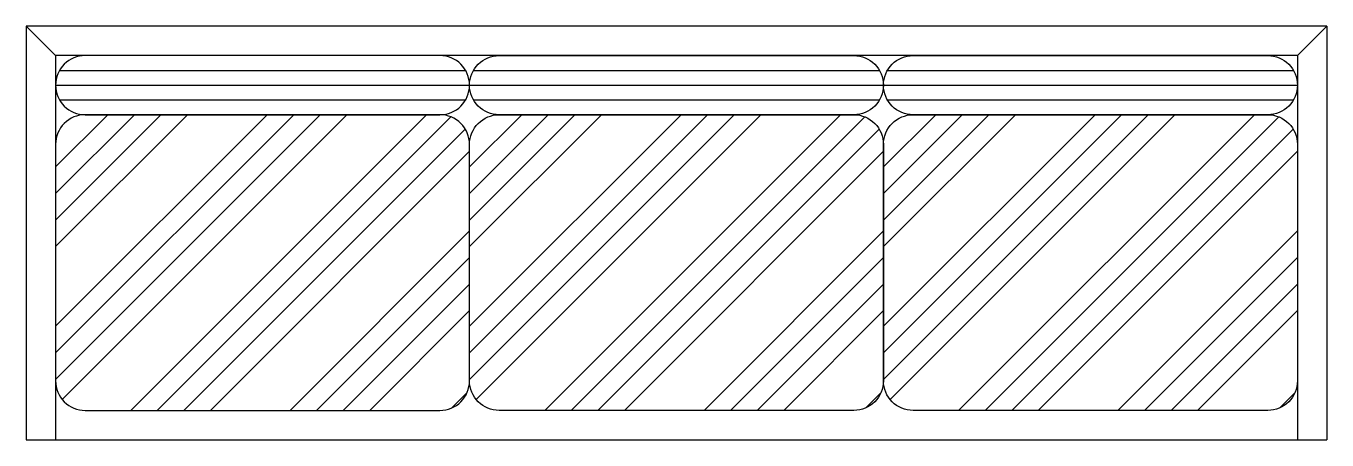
# Model space of a CAD drawing. Header units: millimetres. Extents: x -827.74 to -825.54, y 2734.19 to 2734.89.
import ezdxf

# ---------------------------------------------------------------- set-up
doc = ezdxf.new("R2010")
doc.units = ezdxf.units.MM
doc.header["$LTSCALE"] = 10
doc.layers.add('Móveis_sofás', color=2, linetype='Continuous')

msp = doc.modelspace()

# ---------------------------------------------------------------- hatches: boundary and pattern name
at = {"layer": 'Móveis_sofás'}
h = msp.add_hatch(dxfattribs=at)
h.set_pattern_fill('ANSI34', color=1, scale=0.01, style=0)
h.set_pattern_definition([(45, (8.06548, 1.29803), (-0.134703842, 0.134703842), []), (45, (8.11038, 1.29803), (-0.134703842, 0.134703842), []), (45, (8.15528, 1.29803), (-0.134703842, 0.134703842), []), (45, (8.20018, 1.29803), (-0.134703842, 0.134703842), [])])
h.paths.add_polyline_path([(-826.9908, 2734.6931, 0.414214), (-827.0408, 2734.7431), (-827.6408, 2734.7431, 0.414214), (-827.6908, 2734.6931), (-827.6908, 2734.2931, 0.414214), (-827.6408, 2734.2431), (-827.0408, 2734.2431, 0.414214), (-826.9908, 2734.2931)])
h = msp.add_hatch(dxfattribs=at)
h.set_pattern_fill('ANSI34', color=1, scale=0.01, style=0)
h.set_pattern_definition([(45, (8.76548, 1.29803), (-0.134703842, 0.134703842), []), (45, (8.81038, 1.29803), (-0.134703842, 0.134703842), []), (45, (8.85528, 1.29803), (-0.134703842, 0.134703842), []), (45, (8.90018, 1.29803), (-0.134703842, 0.134703842), [])])
h.paths.add_polyline_path([(-826.2908, 2734.6931, 0.414214), (-826.3408, 2734.7431), (-826.9408, 2734.7431, 0.414214), (-826.9908, 2734.6931), (-826.9908, 2734.2931, 0.414214), (-826.9408, 2734.2431), (-826.3408, 2734.2431, 0.414214), (-826.2908, 2734.2931)])
h = msp.add_hatch(dxfattribs=at)
h.set_pattern_fill('ANSI34', color=1, scale=0.01, style=0)
h.set_pattern_definition([(45, (9.46548, 1.29803), (-0.134703842, 0.134703842), []), (45, (9.51038, 1.29803), (-0.134703842, 0.134703842), []), (45, (9.55528, 1.29803), (-0.134703842, 0.134703842), []), (45, (9.60018, 1.29803), (-0.134703842, 0.134703842), [])])
h.paths.add_polyline_path([(-825.5908, 2734.6931, 0.414214), (-825.6408, 2734.7431), (-826.2408, 2734.7431, 0.414214), (-826.2908, 2734.6931), (-826.2908, 2734.2931, 0.414214), (-826.2408, 2734.2431), (-825.6408, 2734.2431, 0.414214), (-825.5908, 2734.2931)])

# ---------------------------------------------------------------- linework, layer by layer
at = {"layer": 'Móveis_sofás', "color": 1}
for p, q in [((-827.6908, 2734.8431), (-827.7408, 2734.8931)), ((-825.5908, 2734.8431), (-825.5408, 2734.8931)), ((-827.6841, 2734.8181), (-826.9975, 2734.8181)), ((-826.9841, 2734.8181), (-826.2975, 2734.8181)), ((-826.2841, 2734.8181), (-825.5975, 2734.8181)), ((-827.6908, 2734.7931), (-826.9908, 2734.7931)), ((-826.9908, 2734.7931), (-826.2908, 2734.7931)), ((-826.2908, 2734.7931), (-825.5908, 2734.7931)), ((-827.6841, 2734.7681), (-826.9975, 2734.7681)), ((-826.9841, 2734.7681), (-826.2975, 2734.7681)), ((-826.2841, 2734.7681), (-825.5975, 2734.7681))]:
    msp.add_line(p, q, dxfattribs=at)
at = {"layer": 'Móveis_sofás'}
for p, q in [((-825.5408, 2734.8931), (-827.7408, 2734.8931)), ((-827.7408, 2734.8931), (-827.7408, 2734.1931)), ((-825.5408, 2734.8931), (-825.5408, 2734.1931)), ((-825.5908, 2734.8431), (-827.6908, 2734.8431)), ((-827.6908, 2734.8431), (-827.6908, 2734.1931)), ((-825.5908, 2734.8431), (-825.5908, 2734.1931)), ((-827.7408, 2734.1931), (-825.5408, 2734.1931))]:
    msp.add_line(p, q, dxfattribs=at)
at = {"layer": 'Móveis_sofás', "color": 1}
for points in [[(-827.0408, 2734.8431), (-827.6408, 2734.8431, 0.414214), (-827.6908, 2734.7931, 0.414214), (-827.6408, 2734.7431), (-827.0408, 2734.7431, 0.414214), (-826.9908, 2734.7931, 0.414214)], [(-826.9408, 2734.8431), (-826.3408, 2734.8431, -0.414214), (-826.2908, 2734.7931, -0.414214), (-826.3408, 2734.7431), (-826.9408, 2734.7431, -0.414214), (-826.9908, 2734.7931, -0.414214)], [(-826.2408, 2734.8431), (-825.6408, 2734.8431, -0.414214), (-825.5908, 2734.7931, -0.414214), (-825.6408, 2734.7431), (-826.2408, 2734.7431, -0.414214), (-826.2908, 2734.7931, -0.414214)], [(-826.9908, 2734.6931, 0.414214), (-827.0408, 2734.7431), (-827.6408, 2734.7431, 0.414214), (-827.6908, 2734.6931), (-827.6908, 2734.2931, 0.414214), (-827.6408, 2734.2431), (-827.0408, 2734.2431, 0.414214), (-826.9908, 2734.2931)], [(-826.9908, 2734.6931, -0.414214), (-826.9408, 2734.7431), (-826.3408, 2734.7431, -0.414214), (-826.2908, 2734.6931), (-826.2908, 2734.2931, -0.414214), (-826.3408, 2734.2431), (-826.9408, 2734.2431, -0.414214), (-826.9908, 2734.2931)], [(-826.2908, 2734.6931, -0.414214), (-826.2408, 2734.7431), (-825.6408, 2734.7431, -0.414214), (-825.5908, 2734.6931), (-825.5908, 2734.2931, -0.414214), (-825.6408, 2734.2431), (-826.2408, 2734.2431, -0.414214), (-826.2908, 2734.2931)]]:
    msp.add_lwpolyline(points, format="xyb", close=True, dxfattribs=at)

doc.saveas('drawing.dxf')
